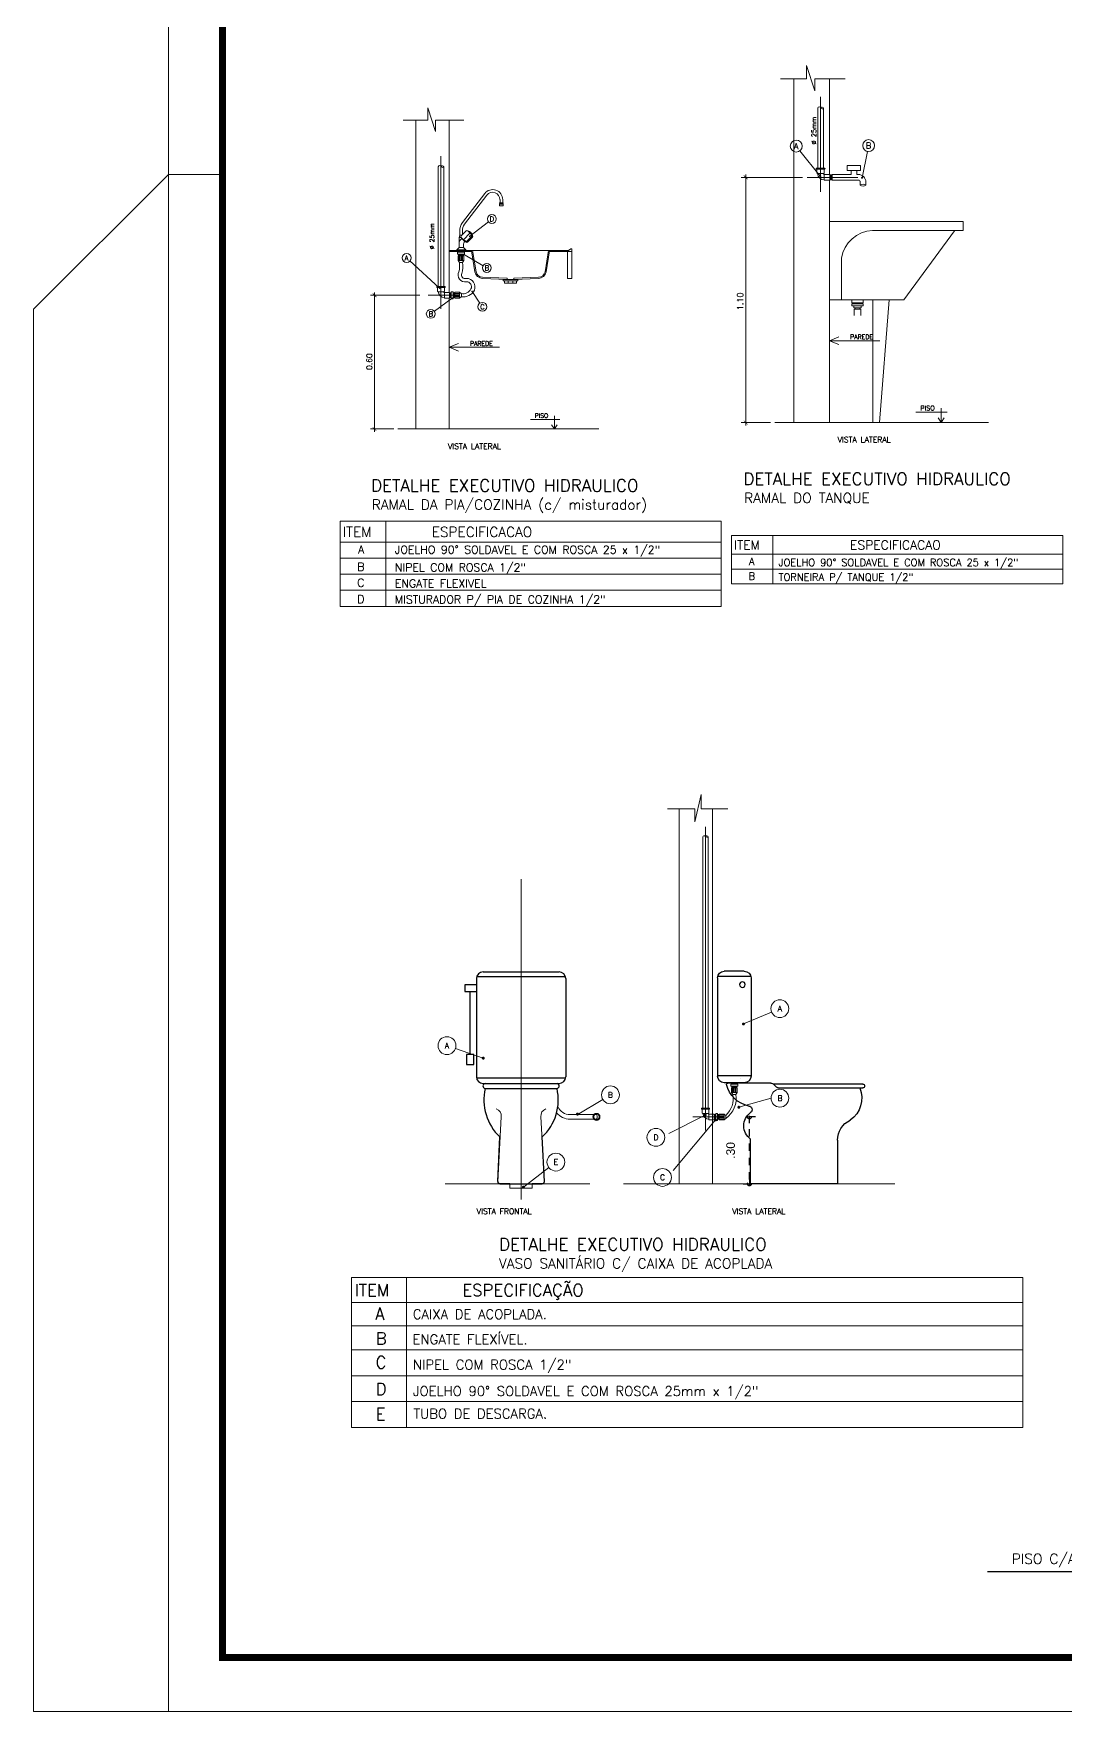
# Model space of a CAD drawing. Header units: millimetres. Extents: x 1345 to 2117, y 1214 to 1365.
# Drawn here: x 1696.43 to 1710.77, y 1251.79 to 1275.12 of the extents above; entities that cross this region are included whole.
import ezdxf
from ezdxf.enums import TextEntityAlignment as Align

# ---------------------------------------------------------------- set-up
doc = ezdxf.new("R2010")
doc.units = ezdxf.units.MM
doc.header["$LTSCALE"] = 0.5
for name, pattern in [('CENTER2', [28.575, 19.05, -3.175, 3.175, -3.175]), ('DASHED2', [9.525, 6.35, -3.175]), ('HIDDEN2', [0.1875, 0.125, -0.0625])]:
    doc.linetypes.add(name, pattern=pattern)
for name, color, linetype in [('02', 2, 'Continuous'), ('BANHO', 7, 'Continuous'), ('CERC02', 3, 'Continuous'), ('DETALLHES_HIDRAULICO', 4, 'Continuous'), ('LAYER8', 8, 'Continuous'), ('PROJEÇÃO', 8, 'HIDDEN2'), ('TEXTO0', 7, 'Continuous'), ('TUBULAÇÃO_HIDRÁULICA projeção', 5, 'DASHED2'), ('TXT_0', 7, 'Continuous'), ('TXT_1', 3, 'Continuous'), ('TXT_2', 6, 'Continuous')]:
    doc.layers.add(name, color=color, linetype=linetype)
doc.styles.add('ADITIVOCAD', font='ROMANS.shx')
doc.styles.add('ROMANS', font='romans', dxfattribs={"height": 0.1})
doc.styles.get("Standard").update_dxf_attribs({"font": 'arial.ttf'})
doc.dimstyles.get("Standard").update_dxf_attribs({"dimtxt": 0.18, "dimasz": 0.18, "dimexe": 0.18, "dimexo": 0.0625, "dimgap": 0.09, "dimtad": 0, "dimtih": 1, "dimtoh": 1, "dimdec": 4, "dimzin": 0, "dimdsep": 46, "dimtxsty": 'Standard', "dimcen": 0.09, "dimadec": 0, "dimazin": 0, "dimtfac": 1, "dimtdec": 4, "dimtofl": 0, "dimtmove": 0, "dimatfit": 3, "dimfxl": 0, "dimtolj": 1, "dimtzin": 0, "dimarcsym": 0})

# ---------------------------------------------------------------- blocks, each defined once
blk = doc.blocks.new('_ARCHTICK')
at = {"color": 0, "linetype": 'ByBlock', "const_width": 0.15}
blk.add_lwpolyline([(-0.5, -0.5), (0.5, 0.5)], dxfattribs=at)
blk = doc.blocks.new('ADC_VASO_02L')
for p, q in [((-0.15, 0.9232), (-0.15, 0.4832)), ((-0.1492, 0.93), (-0.0008, 0.93)), ((-0.12, 0.9532), (-0.03, 0.9532)), ((0, 0.9232), (0, 0.4832)), ((-0.1492, 0.4845), (-0.0008, 0.4845)), ((-0.12, 0.4532), (-0.03, 0.4532)), ((-0.6504, 0.4474), (-0.2505, 0.4474)), ((-0.2834, 0.43), (-0.6504, 0.43)), ((-0.272, 0.43), (-0.6353, 0.43)), ((-0.2649, 0.4329), (-0.2525, 0.4453)), ((-0.2384, 0.4512), (-0.0454, 0.4512)), ((-0.5379, 0.1957), (-0.5379, 0)), ((-0.1479, 0), (-0.1479, 0.2)), ((-0.5379, 0), (-0.1479, 0))]:
    blk.add_line(p, q)
blk.add_circle((-0.1113, 0.8931), 0.0125)
for centre, radius, start, end in [((-0.12, 0.9232), 0.03, 90, 180), ((-0.03, 0.9232), 0.03, 0, 90), ((-0.12, 0.4832), 0.03, 180, 270), ((-0.03, 0.4832), 0.03, 270, 0), ((-0.6504, 0.4387), 0.0087, 90, 270), ((-0.526, 0.3851), 0.1205, 158.1254, 235.66367), ((-0.272, 0.44), 0.01, 270, 315), ((-0.2384, 0.4312), 0.02, 90, 135), ((-0.1666, 0.4756), 0.1297, 282.0492, 346.33831), ((-0.0454, 0.4462), 0.005, 346.33831, 90), ((-0.1385, 0.3329), 0.016, 93.80615, 233.89222), ((-0.1929, 0.26), 0.075, 306.8699, 53.1301), ((-0.6379, 0.1957), 0.1, 0, 63.97069)]:
    blk.add_arc(centre, radius, start, end)
blk = doc.blocks.new('ADC_VASO_02F')
for p, q in [((-0.1948, 0.92), (-0.1948, 0.48)), ((-0.1931, 0.93), (0.2035, 0.93)), ((-0.1648, 0.95), (0.1752, 0.95)), ((0.2052, 0.92), (0.2052, 0.48)), ((-0.1948, 0.8917), (-0.2476, 0.8917)), ((-0.2476, 0.8917), (-0.2476, 0.8621)), ((-0.2476, 0.8621), (-0.1948, 0.8621)), ((-0.2231, 0.5805), (-0.2231, 0.8621)), ((-0.1948, 0.475), (0.2052, 0.475)), ((-0.1648, 0.45), (-0.1558, 0.45)), ((-0.1558, 0.45), (0.1662, 0.45)), ((-0.1558, 0.4279), (0.1662, 0.4279)), ((0.1662, 0.45), (0.1752, 0.45)), ((-0.0993, 0.0105), (-0.0898, 0.21)), ((0.1097, 0.0105), (0.1002, 0.21)), ((-0.0893, 0), (0.0997, 0))]:
    blk.add_line(p, q)
blk.add_lwpolyline([(-0.206, 0.5805), (-0.2394, 0.5805), (-0.2394, 0.5354), (-0.206, 0.5354)], close=True)
for centre, radius, start, end in [((-0.1648, 0.92), 0.03, 90, 180), ((0.1752, 0.92), 0.03, 0, 90), ((-0.1648, 0.48), 0.03, 180, 270), ((0.1752, 0.48), 0.03, 270, 0), ((-0.1547, 0.439), 0.0111, 95.7268, 264.2732), ((0.0696, 0.3772), 0.231, 167.31807, 226.37481), ((-0.0591, 0.3772), 0.231, 313.62519, 12.68193), ((0.1651, 0.439), 0.0111, 275.7268, 84.2732), ((-0.0893, 0.01), 0.01, 177.27369, 270), ((0.0997, 0.01), 0.01, 270, 2.72631)]:
    blk.add_arc(centre, radius, start, end)
blk = doc.blocks.new('BOLA')
for p, q in [((-1.44, 0), (1.44, 0)), ((0, -1.44), (0, 1.44))]:
    blk.add_line(p, q)
blk.add_circle((0, 0), 0.452)
blk = doc.blocks.new('*D318')
at = {"layer": 'Defpoints', "color": 0, "transparency": 16777216}
for p in [(1706.003, 1260.056), (1706.377, 1260.056), (1705.912, 1259.125)]:
    blk.add_point(p, dxfattribs=at)
at = {"layer": 'PROJEÇÃO', "color": 7, "lineweight": -2, "transparency": 16777216}
blk.add_line((1706.377, 1259.185), (1706.377, 1259.996), dxfattribs=at)
at = {"layer": 'PROJEÇÃO', "color": 7, "lineweight": -2, "transparency": 16777216, "xscale": 0.06, "yscale": 0.06, "zscale": 0.06}
for p, rotation in [((1706.377, 1260.056), 90), ((1706.377, 1259.125), 270)]:
    blk.add_blockref('BOLA', p, dxfattribs=dict(at, rotation=rotation))
at = {"layer": 'PROJEÇÃO', "color": 3, "lineweight": 18, "transparency": 16777216, "insert": (1706.116, 1259.59), "char_height": 0.12, "attachment_point": 5, "rotation": 90}
blk.add_mtext('\\A1;.30', dxfattribs=at)
blk = doc.blocks.new('ff')
at = {"layer": 'LAYER8', "color": 2}
blk.add_lwpolyline([(0, 0), (0, 0), (8.057, 0), (29.003, 0), (46.42, 0), (46.42, 0), (46.42, 0)], dxfattribs=at)
at = {"layer": 'CERC02', "style": 'ROMANS'}
blk.add_text('PISO C/ACABAMENTO', height=0.18501, dxfattribs=at).set_placement((0.444, 0.327), align=Align.TOP_LEFT)

msp = doc.modelspace()

# ---------------------------------------------------------------- linework, layer by layer
at = {"layer": '02', "lineweight": 18}
msp.add_line((1700.846, 1255.736), (1710.178, 1255.736), dxfattribs=at)
msp.add_lwpolyline([(1698.302, 1251.788), (1759.502, 1251.788), (1759.502, 1296.338), (1698.302, 1296.338)], close=True, dxfattribs=at)
at = {"layer": '02', "lineweight": 18, "const_width": 0.1}
msp.add_lwpolyline([(1699.052, 1252.538), (1758.752, 1252.538), (1758.752, 1295.588), (1699.052, 1295.588)], close=True, dxfattribs=at)
at = {"layer": '02', "lineweight": 18}
msp.add_lwpolyline([(1698.302, 1251.788), (1696.427, 1251.788), (1696.427, 1271.288), (1698.302, 1273.163), (1699.052, 1273.163)], dxfattribs=at)
at = {"layer": 'BANHO', "lineweight": 18}
msp.add_line((1703.823, 1261.927), (1703.823, 1261.865), dxfattribs=at)
at = {"layer": 'DETALLHES_HIDRAULICO', "lineweight": 18}
for p, q in [((1707.326, 1274.083), (1707.326, 1273.25)), ((1707.408, 1274.083), (1707.408, 1273.25)), ((1702.051, 1273.268), (1702.051, 1271.603)), ((1702.128, 1273.268), (1702.128, 1271.603)), ((1707.418, 1273.163), (1707.495, 1273.163)), ((1707.418, 1273.08), (1707.495, 1273.08)), ((1707.515, 1273.157), (1707.495, 1273.157)), ((1707.504, 1273.086), (1707.495, 1273.157)), ((1707.515, 1273.086), (1707.495, 1273.086)), ((1707.51, 1273.086), (1707.5, 1273.157)), ((1707.515, 1273.086), (1707.506, 1273.157)), ((1707.515, 1273.086), (1707.515, 1273.157)), ((1707.527, 1273.082), (1707.515, 1273.086)), ((1707.516, 1273.157), (1707.527, 1273.161)), ((1707.527, 1273.082), (1707.527, 1273.161)), ((1707.869, 1273.161), (1707.869, 1273.218)), ((1702.387, 1272.494), (1702.698, 1272.896)), ((1702.417, 1272.472), (1702.727, 1272.874)), ((1702.911, 1272.811), (1702.911, 1272.766)), ((1702.948, 1272.811), (1702.948, 1272.766)), ((1702.904, 1272.766), (1702.904, 1272.757)), ((1702.954, 1272.766), (1702.904, 1272.766)), ((1702.954, 1272.757), (1702.904, 1272.757)), ((1702.954, 1272.748), (1702.904, 1272.748)), ((1702.904, 1272.748), (1702.904, 1272.726)), ((1702.954, 1272.726), (1702.904, 1272.726)), ((1702.911, 1272.757), (1702.911, 1272.748)), ((1702.948, 1272.757), (1702.948, 1272.748)), ((1702.954, 1272.766), (1702.954, 1272.757)), ((1702.954, 1272.748), (1702.954, 1272.726)), ((1702.35, 1272.372), (1702.35, 1272.316)), ((1702.37, 1272.308), (1702.439, 1272.377)), ((1702.387, 1272.373), (1702.387, 1272.325)), ((1702.402, 1272.254), (1702.493, 1272.345)), ((1702.494, 1272.344), (1702.461, 1272.377)), ((1702.494, 1272.344), (1702.526, 1272.312)), ((1702.203, 1272.104), (1702.329, 1272.104)), ((1702.341, 1272.146), (1702.31, 1272.115)), ((1702.31, 1272.115), (1702.434, 1272.115)), ((1702.31, 1272.115), (1702.31, 1272.104)), ((1702.329, 1272.088), (1702.329, 1272.104)), ((1702.335, 1272.082), (1702.335, 1272.115)), ((1702.335, 1272.103), (1702.401, 1272.112)), ((1702.335, 1272.097), (1702.401, 1272.106)), ((1702.35, 1272.316), (1702.341, 1272.285)), ((1702.341, 1272.285), (1702.341, 1272.208)), ((1702.37, 1272.285), (1702.341, 1272.285)), ((1702.341, 1272.208), (1702.341, 1272.146)), ((1702.341, 1272.146), (1702.403, 1272.146)), ((1702.378, 1272.316), (1702.35, 1272.316)), ((1702.359, 1272.252), (1702.378, 1272.271)), ((1702.37, 1272.286), (1702.402, 1272.254)), ((1702.422, 1272.227), (1702.378, 1272.271)), ((1702.401, 1272.082), (1702.401, 1272.115)), ((1702.403, 1272.196), (1702.403, 1272.146)), ((1702.403, 1272.146), (1702.434, 1272.115)), ((1702.406, 1272.088), (1702.406, 1272.104)), ((1702.406, 1272.104), (1702.54, 1272.104)), ((1702.412, 1272.218), (1702.422, 1272.227)), ((1702.434, 1272.115), (1702.434, 1272.104)), ((1702.435, 1272.221), (1702.526, 1272.312)), ((1702.526, 1272.29), (1702.457, 1272.221)), ((1702.54, 1272.104), (1703.573, 1272.104)), ((1703.573, 1272.104), (1703.863, 1272.104)), ((1703.893, 1272.125), (1703.863, 1272.104)), ((1703.893, 1272.125), (1703.909, 1272.125)), ((1703.909, 1272.088), (1703.909, 1272.125)), ((1702.203, 1272.088), (1702.329, 1272.088)), ((1702.319, 1272.082), (1702.416, 1272.082)), ((1702.319, 1272.082), (1702.319, 1272.055)), ((1702.319, 1272.055), (1702.416, 1272.055)), ((1702.327, 1271.964), (1702.327, 1272.032)), ((1702.327, 1272.032), (1702.408, 1272.032)), ((1702.327, 1271.964), (1702.347, 1271.937)), ((1702.327, 1271.964), (1702.408, 1271.964)), ((1702.335, 1272.09), (1702.401, 1272.099)), ((1702.335, 1272.083), (1702.401, 1272.092)), ((1702.335, 1272.032), (1702.335, 1272.055)), ((1702.335, 1272.046), (1702.401, 1272.055)), ((1702.335, 1272.04), (1702.401, 1272.049)), ((1702.335, 1272.033), (1702.401, 1272.042)), ((1702.343, 1271.964), (1702.343, 1272.032)), ((1702.347, 1271.937), (1702.388, 1271.937)), ((1702.358, 1271.964), (1702.358, 1272.032)), ((1702.374, 1271.964), (1702.374, 1272.032)), ((1702.408, 1271.964), (1702.388, 1271.937)), ((1702.389, 1271.964), (1702.389, 1272.032)), ((1702.401, 1272.032), (1702.401, 1272.055)), ((1702.406, 1272.088), (1702.516, 1272.088)), ((1702.408, 1271.964), (1702.408, 1272.032)), ((1702.416, 1272.082), (1702.416, 1272.055)), ((1703.597, 1272.088), (1703.909, 1272.088)), ((1703.847, 1272.088), (1703.847, 1271.716)), ((1703.909, 1272.088), (1703.909, 1271.716)), ((1707.659, 1271.417), (1707.659, 1271.998)), ((1702.955, 1271.702), (1702.955, 1271.683)), ((1703.156, 1271.702), (1702.955, 1271.702)), ((1702.972, 1271.683), (1702.955, 1271.683)), ((1703.139, 1271.683), (1702.972, 1271.683)), ((1702.972, 1271.651), (1702.972, 1271.683)), ((1703.139, 1271.651), (1702.972, 1271.651)), ((1703.011, 1271.702), (1703.011, 1271.717)), ((1703.024, 1271.651), (1703.024, 1271.683)), ((1703.087, 1271.651), (1703.087, 1271.683)), ((1703.101, 1271.702), (1703.101, 1271.717)), ((1703.139, 1271.683), (1703.139, 1271.651)), ((1703.139, 1271.683), (1703.156, 1271.683)), ((1703.156, 1271.702), (1703.156, 1271.683)), ((1703.847, 1271.716), (1703.909, 1271.716)), ((1702.138, 1271.521), (1702.209, 1271.521)), ((1702.138, 1271.443), (1702.209, 1271.443)), ((1702.233, 1271.516), (1702.209, 1271.516)), ((1702.218, 1271.449), (1702.209, 1271.516)), ((1702.233, 1271.449), (1702.209, 1271.449)), ((1702.225, 1271.449), (1702.216, 1271.516)), ((1702.232, 1271.449), (1702.223, 1271.516)), ((1702.232, 1271.434), (1702.232, 1271.53)), ((1702.232, 1271.53), (1702.257, 1271.53)), ((1702.232, 1271.434), (1702.257, 1271.434)), ((1702.257, 1271.434), (1702.257, 1271.53)), ((1702.281, 1271.516), (1702.257, 1271.516)), ((1702.267, 1271.449), (1702.257, 1271.516)), ((1702.281, 1271.449), (1702.257, 1271.449)), ((1702.273, 1271.449), (1702.264, 1271.516)), ((1702.28, 1271.449), (1702.271, 1271.516)), ((1702.281, 1271.442), (1702.281, 1271.523)), ((1702.346, 1271.523), (1702.281, 1271.523)), ((1702.346, 1271.504), (1702.281, 1271.504)), ((1702.346, 1271.489), (1702.281, 1271.489)), ((1702.346, 1271.473), (1702.281, 1271.473)), ((1702.346, 1271.458), (1702.281, 1271.458)), ((1702.346, 1271.442), (1702.281, 1271.442)), ((1702.346, 1271.442), (1702.346, 1271.523)), ((1702.346, 1271.523), (1702.373, 1271.503)), ((1702.346, 1271.442), (1702.373, 1271.462)), ((1702.373, 1271.462), (1702.373, 1271.503)), ((1707.802, 1271.417), (1707.802, 1271.374)), ((1707.957, 1271.417), (1707.957, 1271.374)), ((1708.094, 1271.412), (1708.094, 1269.714)), ((1708.32, 1271.417), (1708.187, 1269.714)), ((1707.957, 1271.374), (1707.802, 1271.374)), ((1707.802, 1271.336), (1707.802, 1271.36)), ((1707.957, 1271.36), (1707.802, 1271.36)), ((1707.957, 1271.336), (1707.802, 1271.336)), ((1707.827, 1271.336), (1707.827, 1271.305)), ((1707.931, 1271.305), (1707.827, 1271.305)), ((1707.924, 1271.286), (1707.834, 1271.286)), ((1707.834, 1271.201), (1707.834, 1271.286)), ((1707.848, 1271.374), (1707.848, 1271.36)), ((1707.848, 1271.305), (1707.848, 1271.286)), ((1707.91, 1271.374), (1707.91, 1271.36)), ((1707.91, 1271.305), (1707.91, 1271.286)), ((1707.924, 1271.201), (1707.924, 1271.286)), ((1707.931, 1271.336), (1707.931, 1271.305)), ((1707.957, 1271.36), (1707.957, 1271.336)), ((1705.728, 1263.95), (1705.728, 1260.177)), ((1705.805, 1263.95), (1705.805, 1260.177)), ((1706.119, 1260.509), (1706.119, 1260.483)), ((1706.119, 1260.509), (1706.215, 1260.509)), ((1706.119, 1260.483), (1706.215, 1260.483)), ((1706.127, 1260.394), (1706.127, 1260.46)), ((1706.127, 1260.46), (1706.208, 1260.46)), ((1706.206, 1260.531), (1706.128, 1260.531)), ((1706.134, 1260.509), (1706.134, 1260.531)), ((1706.134, 1260.522), (1706.201, 1260.531)), ((1706.134, 1260.516), (1706.201, 1260.525)), ((1706.134, 1260.509), (1706.201, 1260.518)), ((1706.134, 1260.46), (1706.134, 1260.483)), ((1706.134, 1260.474), (1706.201, 1260.483)), ((1706.134, 1260.468), (1706.201, 1260.477)), ((1706.134, 1260.461), (1706.201, 1260.47)), ((1706.143, 1260.394), (1706.143, 1260.46)), ((1706.158, 1260.394), (1706.158, 1260.46)), ((1706.174, 1260.394), (1706.174, 1260.46)), ((1706.189, 1260.394), (1706.189, 1260.46)), ((1706.201, 1260.509), (1706.201, 1260.531)), ((1706.201, 1260.46), (1706.201, 1260.483)), ((1706.208, 1260.394), (1706.208, 1260.46)), ((1706.215, 1260.509), (1706.215, 1260.483)), ((1706.127, 1260.394), (1706.146, 1260.368)), ((1706.127, 1260.394), (1706.208, 1260.394)), ((1706.146, 1260.368), (1706.188, 1260.368)), ((1706.208, 1260.394), (1706.188, 1260.368)), ((1702.879, 1259.153), (1702.927, 1260.056)), ((1703.527, 1259.153), (1703.479, 1260.056)), ((1704.251, 1260.087), (1703.884, 1260.087)), ((1704.251, 1260.025), (1703.884, 1260.025)), ((1705.815, 1260.095), (1705.886, 1260.095)), ((1705.815, 1260.017), (1705.886, 1260.017)), ((1705.886, 1260.095), (1705.886, 1260.017)), ((1705.909, 1260.089), (1705.887, 1260.089)), ((1705.896, 1260.023), (1705.887, 1260.089)), ((1705.909, 1260.023), (1705.887, 1260.023)), ((1705.902, 1260.023), (1705.893, 1260.089)), ((1705.909, 1260.023), (1705.9, 1260.089)), ((1705.909, 1260.104), (1705.935, 1260.104)), ((1705.909, 1260.008), (1705.909, 1260.104)), ((1705.909, 1260.008), (1705.935, 1260.008)), ((1705.935, 1260.008), (1705.935, 1260.104)), ((1705.958, 1260.089), (1705.935, 1260.089)), ((1705.944, 1260.023), (1705.935, 1260.089)), ((1705.958, 1260.023), (1705.935, 1260.023)), ((1705.95, 1260.023), (1705.941, 1260.089)), ((1705.957, 1260.023), (1705.948, 1260.089)), ((1706.024, 1260.096), (1705.958, 1260.096)), ((1705.958, 1260.016), (1705.958, 1260.096)), ((1706.024, 1260.078), (1705.958, 1260.078)), ((1706.024, 1260.062), (1705.958, 1260.062)), ((1706.024, 1260.047), (1705.958, 1260.047)), ((1706.024, 1260.031), (1705.958, 1260.031)), ((1706.024, 1260.016), (1705.958, 1260.016)), ((1706.024, 1260.096), (1706.05, 1260.077)), ((1706.024, 1260.016), (1706.024, 1260.096)), ((1706.024, 1260.016), (1706.05, 1260.035)), ((1706.05, 1260.035), (1706.05, 1260.077)), ((1702.91, 1259.128), (1703.048, 1259.128)), ((1703.048, 1259.128), (1703.048, 1259.066)), ((1703.048, 1259.066), (1703.358, 1259.066)), ((1703.358, 1259.128), (1703.496, 1259.128)), ((1703.358, 1259.128), (1703.358, 1259.066))]:
    msp.add_line(p, q, dxfattribs=at)
msp.add_lwpolyline([(1707.737, 1273.218), (1707.79, 1273.218), (1707.869, 1273.218), (1707.921, 1273.218), (1707.921, 1273.284), (1707.737, 1273.284)], close=True, dxfattribs=at)
for points in [[(1707.306, 1273.243, -0.414214), (1707.313, 1273.25), (1707.421, 1273.25, -0.414214), (1707.428, 1273.243), (1707.428, 1273.241, -0.414214), (1707.421, 1273.235), (1707.313, 1273.235, -0.414214), (1707.306, 1273.241)], [(1702.032, 1271.597, -0.414214), (1702.038, 1271.603), (1702.141, 1271.603, -0.414214), (1702.147, 1271.597), (1702.147, 1271.595, -0.414214), (1702.141, 1271.589), (1702.038, 1271.589, -0.414214), (1702.032, 1271.595)], [(1705.709, 1260.17, -0.414214), (1705.715, 1260.177), (1705.818, 1260.177, -0.414214), (1705.824, 1260.17), (1705.824, 1260.169, -0.414214), (1705.818, 1260.163), (1705.715, 1260.163, -0.414214), (1705.709, 1260.169)]]:
    msp.add_lwpolyline(points, format="xyb", close=True, dxfattribs=at)
for points in [[(1707.418, 1273.235), (1707.418, 1273.182, -0.414214), (1707.41, 1273.173), (1707.324, 1273.173, -0.414214), (1707.316, 1273.182), (1707.316, 1273.235)], [(1707.418, 1273.08), (1707.418, 1273.163, -0.414214)], [(1707.495, 1273.163), (1707.495, 1273.08, -0.414214)], [(1707.527, 1273.082), (1707.89, 1273.082, -0.414214), (1707.917, 1273.056), (1707.917, 1273.012)], [(1707.996, 1273.012), (1707.996, 1273.055, 0.412616), (1707.891, 1273.161), (1707.869, 1273.161), (1707.869, 1273.161)], [(1702.514, 1272.101), (1702.562, 1271.805, 0.362853), (1702.669, 1271.716), (1703.011, 1271.702, 0.357918)], [(1702.529, 1272.104), (1702.577, 1271.808, 0.362465), (1702.669, 1271.731), (1703.011, 1271.717, 0.357382)], [(1703.101, 1271.717), (1703.444, 1271.731, 0.362465), (1703.536, 1271.808), (1703.584, 1272.104)], [(1703.101, 1271.702), (1703.444, 1271.716, 0.362853), (1703.551, 1271.805), (1703.599, 1272.101)], [(1702.137, 1271.589), (1702.137, 1271.539, -0.414214), (1702.13, 1271.531), (1702.049, 1271.531, -0.414214), (1702.041, 1271.539), (1702.041, 1271.589)], [(1702.138, 1271.443), (1702.138, 1271.521, -0.414214)], [(1702.209, 1271.521), (1702.209, 1271.443, -0.414214)], [(1705.815, 1260.163), (1705.815, 1260.113, -0.414214), (1705.807, 1260.105), (1705.726, 1260.105, -0.414214), (1705.718, 1260.113), (1705.718, 1260.163)], [(1705.815, 1260.017), (1705.815, 1260.095, -0.414214)]]:
    msp.add_lwpolyline(points, format="xyb", dxfattribs=at)
for points in [[(1707.527, 1273.161), (1707.79, 1273.161), (1707.79, 1273.218)], [(1708.086, 1272.381), (1709.35, 1272.381), (1709.35, 1272.505), (1707.488, 1272.505)], [(1707.489, 1271.417), (1708.522, 1271.417), (1709.226, 1272.379)], [(1707.915, 1272.381), (1707.915, 1272.381)]]:
    msp.add_lwpolyline(points, dxfattribs=at)
for radius in [0.049, 0.0388]:
    msp.add_circle((1704.251, 1260.056), radius, dxfattribs=at)
for centre, radius, start, end in [((1707.35, 1274.075), 0.0252, 23.9362, 161.812), ((1707.381, 1274.067), 0.0316, 31.4928, 118.6282), ((1707.391, 1274.094), 0.0201, 203.9362, 328.4778), ((1702.073, 1273.261), 0.0237, 23.9362, 161.812), ((1702.103, 1273.253), 0.0298, 31.4928, 118.6282), ((1702.112, 1273.278), 0.0189, 203.9362, 328.4778), ((1707.422, 1273.182), 0.0969, 184.9011, 267.6161), ((1707.419, 1273.171), 0.0107, 166.9833, 268.3174), ((1702.808, 1272.811), 0.14, 360, 142.2873), ((1702.808, 1272.811), 0.102, 360, 142.2873), ((1707.956, 1272.96), 0.0648, 52.3266, 127.6734), ((1707.956, 1273.063), 0.0648, 232.3266, 307.6734), ((1702.569, 1272.373), 0.219, 146.2405, 180.0922), ((1702.57, 1272.373), 0.183, 147.1637, 180.1091), ((1702.45, 1272.366), 0.0155, 45, 135), ((1702.457, 1272.307), 0.069, 4.5621, 85.4379), ((1708.106, 1271.929), 0.453, 92.5756, 171.131), ((1702.403, 1272.208), 0.062, 135, 180), ((1702.381, 1272.297), 0.0155, 135, 225), ((1702.392, 1272.211), 0.0444, 12.9432, 77.0568), ((1702.434, 1272.196), 0.031, 135, 180), ((1702.446, 1272.232), 0.0155, 225, 315), ((1702.515, 1272.301), 0.0155, 315, 45), ((1701.928, 1271.894), 0.421, 348.1567, 5.9726), ((1702.095, 1271.876), 0.3, 342.3158, 11.8535), ((1702.422, 1271.762), 0.094, 150.9522, 282.8156), ((1702.424, 1271.762), 0.0487, 151.9195, 291.8408), ((1702.441, 1271.594), 0.122, 339.097, 89.8531), ((1702.445, 1271.601), 0.0694, 332.525, 91.4922), ((1702.141, 1271.539), 0.0911, 184.9011, 267.6161), ((1702.138, 1271.529), 0.01, 166.9833, 268.3174), ((1702.395, 1271.628), 0.126, 260.0502, 332.0735), ((1702.403, 1271.632), 0.173, 260.0502, 332.0735), ((1705.749, 1263.945), 0.0217, 32.2558, 167.6379), ((1705.779, 1263.936), 0.0303, 28.3273, 120.3701), ((1705.79, 1263.971), 0.0262, 212.2558, 306.9595), ((1705.83, 1260.311), 0.322, 313.2074, 10.0893), ((1705.851, 1260.313), 0.342, 305.6158, 9.2432), ((1702.824, 1260.07), 0.104, 352.5883, 71.5643), ((1703.582, 1260.07), 0.104, 108.4357, 187.4117), ((1703.884, 1260.273), 0.248, 220.7377, 270), ((1703.884, 1260.273), 0.186, 203.5864, 270), ((1704.215, 1260.056), 0.0471, 318.8368, 41.1632), ((1705.819, 1260.113), 0.0911, 184.9011, 267.6161), ((1705.815, 1260.103), 0.01, 166.9833, 268.3174), ((1702.91, 1259.159), 0.031, 177.2737, 270), ((1703.496, 1259.159), 0.031, 270, 2.7263)]:
    msp.add_arc(centre, radius, start, end, dxfattribs=at)
at = {"layer": 'TUBULAÇÃO_HIDRÁULICA projeção', "lineweight": 18}
msp.add_line((1706.254, 1260.588), (1706.254, 1260.588), dxfattribs=at)
at = {"layer": 'TXT_0', "linetype": 'CENTER2', "lineweight": 18}
for p, q in [((1707.367, 1274.242), (1707.367, 1272.92)), ((1702.089, 1273.418), (1702.089, 1271.293)), ((1707.886, 1273.121), (1707.178, 1273.121)), ((1702.292, 1271.482), (1701.912, 1271.482)), ((1705.766, 1264.088), (1705.766, 1259.867)), ((1703.203, 1258.909), (1703.203, 1263.361)), ((1705.969, 1260.056), (1705.589, 1260.056))]:
    msp.add_line(p, q, dxfattribs=at)
at = {"layer": 'TXT_0', "lineweight": 18}
for p, q in [((1707.362, 1273.139), (1707.079, 1273.492)), ((1707.942, 1273.116), (1708.018, 1273.482)), ((1702.49, 1272.301), (1702.748, 1272.504)), ((1702.071, 1271.579), (1701.658, 1271.959)), ((1702.403, 1272.051), (1702.674, 1271.893)), ((1702.244, 1271.44), (1701.998, 1271.26)), ((1702.522, 1271.534), (1702.631, 1271.373)), ((1702.203, 1270.758), (1702.333, 1270.811)), ((1702.203, 1270.758), (1702.333, 1270.705)), ((1702.203, 1270.758), (1702.905, 1270.758)), ((1707.488, 1270.85), (1707.618, 1270.903)), ((1707.488, 1270.85), (1707.618, 1270.797)), ((1707.488, 1270.85), (1708.19, 1270.85)), ((1703.666, 1269.807), (1703.666, 1269.622)), ((1708.689, 1269.855), (1709.126, 1269.855)), ((1709.043, 1269.714), (1709.002, 1269.777)), ((1709.043, 1269.91), (1709.043, 1269.714)), ((1709.043, 1269.714), (1709.085, 1269.777)), ((1703.332, 1269.755), (1703.744, 1269.755)), ((1703.666, 1269.622), (1703.627, 1269.681)), ((1703.666, 1269.622), (1703.705, 1269.681)), ((1700.689, 1267.825), (1705.986, 1267.825)), ((1706.129, 1267.674), (1710.733, 1267.674)), ((1700.689, 1267.603), (1705.986, 1267.603)), ((1700.689, 1267.38), (1705.986, 1267.38)), ((1706.294, 1261.348), (1706.686, 1261.513)), ((1702.678, 1260.873), (1702.29, 1261.007)), ((1703.981, 1260.083), (1704.339, 1260.298)), ((1706.23, 1260.19), (1706.677, 1260.316)), ((1705.762, 1260.082), (1705.257, 1259.827)), ((1705.906, 1260.013), (1705.318, 1259.309)), ((1703.235, 1259.079), (1703.589, 1259.351)), ((1700.846, 1257.149), (1710.178, 1257.149)), ((1700.846, 1256.816), (1710.178, 1256.816)), ((1700.846, 1256.456), (1710.178, 1256.456)), ((1700.846, 1256.096), (1710.178, 1256.096))]:
    msp.add_line(p, q, dxfattribs=at)
at = {"layer": 'TXT_0', "linetype": 'ByBlock', "lineweight": 18}
for p, q in [((1707.116, 1273.121), (1706.264, 1273.121)), ((1706.326, 1269.67), (1706.326, 1273.163)), ((1701.795, 1271.482), (1701.108, 1271.482)), ((1701.167, 1269.583), (1701.167, 1271.521)), ((1701.433, 1269.622), (1701.108, 1269.622)), ((1706.669, 1269.711), (1706.264, 1269.711))]:
    msp.add_line(p, q, dxfattribs=at)
at = {"layer": 'TXT_0', "linetype": 'CENTER2', "lineweight": 18}
for points in [[(1707.707, 1274.493), (1707.288, 1274.493), (1707.288, 1274.323), (1707.172, 1274.675), (1707.172, 1274.493), (1706.807, 1274.493)], [(1702.409, 1273.918), (1702.015, 1273.918), (1702.015, 1273.757), (1701.906, 1274.089), (1701.906, 1273.918), (1701.563, 1273.918)], [(1705.237, 1264.342), (1705.617, 1264.342), (1705.617, 1264.159), (1705.708, 1264.539), (1705.708, 1264.342), (1706.075, 1264.342)]]:
    msp.add_lwpolyline(points, dxfattribs=at)
at = {"layer": 'TXT_0', "lineweight": 18}
for points, const_width in [([(1707.355, 1273.139, 1), (1707.369, 1273.139, 1)], 0.0137), ([(1707.935, 1273.116, 1), (1707.949, 1273.116, 1)], 0.0137), ([(1702.484, 1272.301, 1), (1702.495, 1272.301, 1)], 0.0103), ([(1702.398, 1272.051, 1), (1702.409, 1272.051, 1)], 0.0103), ([(1702.066, 1271.579, 1), (1702.077, 1271.579, 1)], 0.0103), ([(1702.238, 1271.44, 1), (1702.249, 1271.44, 1)], 0.0103), ([(1702.517, 1271.534, 1), (1702.528, 1271.534, 1)], 0.0103), ([(1706.284, 1261.348, 1), (1706.304, 1261.348, 1)], 0.0207), ([(1702.688, 1260.873, -1), (1702.667, 1260.873, -1)], 0.0207), ([(1706.24, 1260.19, -1), (1706.22, 1260.19, -1)], 0.0207), ([(1703.998, 1260.094, 1), (1703.977, 1260.094, 1)], 0.0207), ([(1705.752, 1260.082, 1), (1705.772, 1260.082, 1)], 0.0207), ([(1705.895, 1260.013, 1), (1705.916, 1260.013, 1)], 0.0207), ([(1703.224, 1259.079, 1), (1703.245, 1259.079, 1)], 0.0207)]:
    msp.add_lwpolyline(points, format="xyb", close=True, dxfattribs=dict(at, const_width=const_width))
for centre, radius in [((1707.028, 1273.556), 0.0825), ((1708.034, 1273.563), 0.0825), ((1702.797, 1272.542), 0.062), ((1701.612, 1272.001), 0.062), ((1702.727, 1271.862), 0.062), ((1701.948, 1271.223), 0.062), ((1702.666, 1271.321), 0.062), ((1706.8, 1261.561), 0.124), ((1702.173, 1261.047), 0.124), ((1704.445, 1260.362), 0.124), ((1706.801, 1260.316), 0.124), ((1705.077, 1259.771), 0.124), ((1703.687, 1259.427), 0.124), ((1705.169, 1259.214), 0.124)]:
    msp.add_circle(centre, radius, dxfattribs=at)
at = {"layer": 'TXT_1', "lineweight": 18}
for p, q in [((1706.994, 1274.493), (1706.994, 1269.714)), ((1707.488, 1274.493), (1707.488, 1273.163)), ((1701.738, 1273.918), (1701.738, 1269.622)), ((1702.203, 1273.918), (1702.203, 1271.53)), ((1707.488, 1273.08), (1707.488, 1269.714)), ((1702.203, 1271.434), (1702.203, 1269.622)), ((1705.4, 1264.342), (1705.4, 1259.125)), ((1705.865, 1264.342), (1705.865, 1259.125))]:
    msp.add_line(p, q, dxfattribs=at)
at = {"layer": 'TXT_2', "lineweight": 18}
for p, q in [((1704.283, 1269.622), (1701.491, 1269.622)), ((1709.7, 1269.714), (1706.731, 1269.714)), ((1700.689, 1267.152), (1700.689, 1268.338)), ((1700.689, 1268.338), (1705.986, 1268.338)), ((1701.322, 1267.152), (1701.322, 1268.338)), ((1705.986, 1267.152), (1705.986, 1268.338)), ((1706.129, 1268.142), (1710.733, 1268.142)), ((1706.129, 1267.468), (1706.129, 1268.142)), ((1706.701, 1267.468), (1706.701, 1268.142)), ((1710.733, 1267.468), (1710.733, 1268.142)), ((1700.689, 1268.048), (1705.986, 1268.048)), ((1706.129, 1267.88), (1710.733, 1267.88)), ((1706.129, 1267.468), (1710.733, 1267.468)), ((1700.689, 1267.152), (1705.986, 1267.152)), ((1704.16, 1259.125), (1702.147, 1259.125)), ((1704.625, 1259.125), (1708.397, 1259.125)), ((1700.846, 1257.823), (1710.178, 1257.823)), ((1700.846, 1255.736), (1700.846, 1257.823)), ((1701.612, 1255.736), (1701.612, 1257.823)), ((1710.178, 1255.736), (1710.178, 1257.823)), ((1700.846, 1257.473), (1710.178, 1257.473))]:
    msp.add_line(p, q, dxfattribs=at)

# ---------------------------------------------------------------- block references
at = {"layer": 'BANHO', "lineweight": 18, "yscale": 3.101723407877278}
for name, p, xscale, zscale in [('ADC_VASO_02F', (1703.187, 1259.125), 3.101723407877278, 3.101723407877278), ('ADC_VASO_02L', (1705.934, 1259.125), -3.101723407877278, 3.101723407877339)]:
    msp.add_blockref(name, p, dxfattribs=dict(at, xscale=xscale, zscale=zscale))
at = {"layer": 'PROJEÇÃO', "lineweight": 18, "xscale": 0.757579692763773, "yscale": 0.757579692763773, "zscale": 0.757579692763773}
msp.add_blockref('ff', (1709.687, 1253.733), dxfattribs=at)
at = {"layer": 'TXT_0', "linetype": 'ByBlock', "lineweight": 18}
for p, xscale, yscale, zscale, rotation in [((1706.326, 1273.121), 0.05359805735663073, 0.05359805735663073, 0.05359805735663073, 90), ((1701.167, 1271.482), 0.05040300537806053, 0.05040300537806053, 0.05040300537806053, 90), ((1701.167, 1269.622), 0.05040300537806053, 0.05040300537806053, 0.05040300537806053, 270), ((1706.326, 1269.711), 0.05359805735663073, 0.05359805735663073, 0.05359805735663073, 270)]:
    msp.add_blockref('_ARCHTICK', p, dxfattribs=dict(at, xscale=xscale, yscale=yscale, zscale=zscale, rotation=rotation))

# ---------------------------------------------------------------- texts
at = {"layer": 'TEXTO0', "lineweight": 18, "style": 'ADITIVOCAD'}
for s, p in [('CAIXA DE ACOPLADA.', (1701.698, 1257.245)), ('ENGATE FLEXÍVEL.', (1701.695, 1256.894)), ('NIPEL COM ROSCA 1/2"', (1701.7, 1256.543)), ('JOELHO 90%%D SOLDAVEL E COM ROSCA 25mm x 1/2"', (1701.699, 1256.175)), ('TUBO DE DESCARGA.', (1701.707, 1255.861))]:
    msp.add_text(s, height=0.13462, dxfattribs=at).set_placement(p)
at = {"layer": 'TXT_0', "lineweight": 18, "style": 'ADITIVOCAD'}
for s, height, p in [('%%C 25mm', 0.066, (1707.306, 1273.578)), ('%%C 25mm', 0.062, (1701.995, 1272.121)), ('1.10', 0.0825, (1706.289, 1271.273)), ('0.60', 0.0775, (1701.132, 1270.442))]:
    msp.add_text(s, height=height, rotation=90, dxfattribs=at).set_placement(p)
for s, height, p in [('PAREDE', 0.062, (1707.778, 1270.872)), ('PAREDE', 0.062, (1702.493, 1270.78)), ('PISO', 0.062, (1703.392, 1269.777)), ('PISO', 0.066, (1708.752, 1269.879)), ('JOELHO 90%%D SOLDAVEL E COM ROSCA 25 x 1/2"', 0.1113, (1701.449, 1267.888)), ('NIPEL COM ROSCA 1/2"', 0.1113, (1701.449, 1267.641)), ('JOELHO 90%%D SOLDAVEL E COM ROSCA 25 x 1/2"', 0.10057, (1706.782, 1267.715)), ('ENGATE FLEXIVEL', 0.1113, (1701.449, 1267.419)), ('TORNEIRA P/ TANQUE 1/2"', 0.10057, (1706.782, 1267.512)), ('MISTURADOR P/ PIA DE COZINHA 1/2"', 0.1113, (1701.449, 1267.196))]:
    msp.add_text(s, height=height, dxfattribs=at).set_placement(p)
at = {"layer": 'TXT_1', "lineweight": 18, "style": 'ADITIVOCAD'}
for s, height, p in [('A', 0.0825, (1707.028, 1273.556)), ('B', 0.0825, (1708.034, 1273.563)), ('D', 0.0698, (1702.797, 1272.542)), ('A', 0.0698, (1701.612, 1272.001)), ('B', 0.0698, (1702.727, 1271.862)), ('B', 0.0698, (1701.948, 1271.223)), ('C', 0.0698, (1702.666, 1271.321)), ('A', 0.111, (1700.981, 1267.945)), ('B', 0.111, (1700.976, 1267.707)), ('A', 0.101, (1706.41, 1267.781)), ('C', 0.111, (1700.976, 1267.484)), ('B', 0.101, (1706.41, 1267.576)), ('D', 0.111, (1700.976, 1267.256)), ('A', 0.0775, (1706.8, 1261.561)), ('A', 0.0775, (1702.173, 1261.047)), ('B', 0.0775, (1704.445, 1260.362)), ('B', 0.0775, (1706.801, 1260.316)), ('D', 0.0775, (1705.077, 1259.771)), ('E', 0.0775, (1703.687, 1259.427)), ('C', 0.0775, (1705.169, 1259.214))]:
    msp.add_text(s, height=height, dxfattribs=at).set_placement(p, align=Align.MIDDLE)
for s, height, p in [('VISTA LATERAL', 0.07754, (1702.187, 1269.343)), ('VISTA LATERAL', 0.07754, (1707.603, 1269.435)), ('ITEM', 0.1391, (1700.725, 1268.121)), ('ESPECIFICACAO', 0.13912, (1701.963, 1268.121)), ('ITEM', 0.1257, (1706.161, 1267.946)), ('ESPECIFICACAO', 0.12571, (1707.776, 1267.946)), ('VISTA FRONTAL', 0.07754, (1702.587, 1258.705)), ('VISTA LATERAL', 0.07754, (1706.139, 1258.705)), ('ITEM', 0.1683, (1700.889, 1257.562)), ('ESPECIFICAÇÃO', 0.16828, (1702.386, 1257.562)), ('A', 0.168, (1701.175, 1257.235)), ('B', 0.168, (1701.184, 1256.891)), ('C', 0.168, (1701.18, 1256.559)), ('D', 0.168, (1701.182, 1256.187)), ('E', 0.168, (1701.182, 1255.84))]:
    msp.add_text(s, height=height, dxfattribs=at).set_placement(p)
at = {"layer": 'TXT_2', "lineweight": 18, "style": 'ADITIVOCAD'}
for s, height, p in [('DETALHE EXECUTIVO HIDRAULICO', 0.17051, (1701.116, 1268.751)), ('DETALHE EXECUTIVO HIDRAULICO', 0.17051, (1706.291, 1268.843)), ('RAMAL DA PIA/COZINHA (c/ misturador)', 0.13951, (1701.128, 1268.501)), ('RAMAL DO TANQUE', 0.13951, (1706.304, 1268.593)), ('DETALHE EXECUTIVO HIDRAULICO', 0.17059, (1702.896, 1258.198)), ('VASO SANITÁRIO C/ CAIXA DE ACOPLADA', 0.13958, (1702.896, 1257.948))]:
    msp.add_text(s, height=height, dxfattribs=at).set_placement(p)

# ---------------------------------------------------------------- dimensions: what is measured, and where the dimension line sits
at = {"layer": 'PROJEÇÃO', "lineweight": 18}
dim = msp.add_linear_dim(base=(1706.377, 1260.056), p1=(1705.912, 1259.125), p2=(1706.003, 1260.056), angle=90, text='.30', dimstyle='Standard', override={"dimtxt": 0.12, "dimasz": 0.06, "dimexo": 0.06, "dimgap": 0.2, "dimtad": 1, "dimtih": 0, "dimtoh": 0, "dimdec": 2, "dimzin": 4, "dimblk1": 'BOLA', "dimblk2": 'BOLA', "dimsah": 1, "dimcen": -0.06, "dimse1": 1, "dimse2": 1, "dimclrd": 7, "dimclrt": 3, "dimtdec": 2, "dimtix": 1, "dimtofl": 1, "dimtmove": 2, "dimldrblk": 'BOLA', "dimtzin": 4}, dxfattribs=at)
dim.commit()
dim.dimension.update_dxf_attribs({"geometry": '*D318', "text_midpoint": (1706.116, 1259.59)})

doc.saveas('drawing.dxf')
